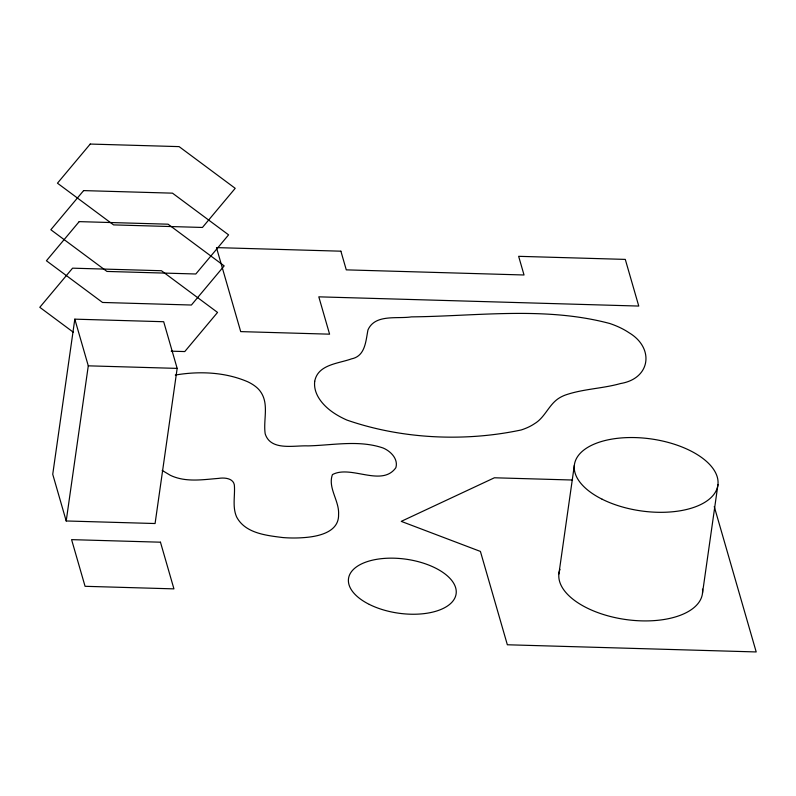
<?xml version="1.0" encoding="UTF-8"?>
<svg xmlns="http://www.w3.org/2000/svg" width="796" height="796" viewBox="0 0 796 796"><rect width="100%" height="100%" fill="white"/><g stroke="black" fill="none" stroke-linecap="round" stroke-linejoin="round"><path stroke-width="1.19" d="M74.814 319.156L52.735 474.297L66.207 520.972L155.081 523.529L177.16 368.389L163.687 321.723L74.814 319.156L88.286 365.832L66.207 520.972M558.892 573.906L574.344 465.312M702.5 593.149L717.952 484.555M175.289 375.045C199.388 370.966 225.159 372.03 247.815 381.811A36.775 18.437 8.1 0 1 260.033 390.985C269.555 403.522 263.058 419.621 265.187 433.81C270.62 451.242 294.202 445.243 307.982 445.889C332.887 445.292 358.946 439.72 383.095 447.999C390.577 451.123 398.458 458.914 395.871 467.7C381.732 487.53 350.907 464.615 332.43 474.605C327.564 487.759 339.444 500.843 338.579 514.425C339.195 532.852 316.937 536.793 302.749 537.688A72.187 36.198 8.1 0 1 282.859 537.559C266.401 535.459 245.168 533.36 236.601 516.912C232.432 507.41 234.88 496.953 234.472 486.993C234.83 478.336 224.96 477.331 218.542 478.396C207.388 479.272 196.164 480.903 184.98 479.481A26.477 13.273 8.1 0 1 170.334 475.302L162.185 470.426M171.2 351.175L184.771 351.563L217.547 312.43L161.449 270.73L72.575 268.172L39.8 307.306L73.262 332.181M88.286 365.832L177.16 368.389M572.543 480.028L494.415 477.779L401.234 521.37L480.416 551.429L507.35 644.77L756.2 651.944L714.251 506.564M702.5 589.12A72.456 36.337 8.1 0 1 626.114 619.577A72.456 36.337 8.1 0 1 559.986 569.379M314.709 381.334C313.276 392.945 321.186 403.234 329.803 410.049A68.436 34.318 8.1 0 0 346.907 420.069C401.741 439.084 464.556 442.019 521.221 429.959A69.043 34.626 8.1 0 0 534.564 423.661C545.16 417.402 548.862 404.338 559.28 397.98A49.342 24.746 8.1 0 1 565.12 395.124C583.02 388.836 602.343 388.687 620.542 383.533C650.839 378.578 654.511 347.892 629.099 332.778A57.979 29.074 8.1 0 0 609.816 323.514C545.2 306.241 477.391 316.181 411.403 316.878C397.214 319.106 375.125 313.773 367.971 329.922C365.752 340.967 365.404 356.13 351.474 358.877C338.36 363.643 317.793 364.409 314.709 381.334M90.237 144.056L57.461 183.189L113.569 224.89L202.443 227.457L235.208 188.324L179.11 146.623L90.237 144.056M83.61 190.602L50.845 229.736L106.943 271.436L195.816 273.993L228.591 234.86L172.483 193.159L83.61 190.602M79.192 221.626L46.427 260.76L102.525 302.46L191.398 305.027L224.174 265.894L168.075 224.193L79.192 221.626M340.887 251.188L216.472 247.606L240.71 331.614L329.584 334.171L318.808 296.838L638.76 306.062L625.288 259.397L518.644 256.322L524.027 274.988L346.28 269.864L340.887 251.188M160.464 542.195L71.59 539.638L85.063 586.304L173.936 588.871L160.464 542.195M369.304 604.413A54.337 27.253 8.1 0 0 455.76 595.567A54.337 27.253 8.1 0 0 381.891 558.623A54.337 27.253 8.1 0 0 369.304 604.413M602.124 499.211A72.456 36.337 8.1 0 0 717.405 487.421A72.456 36.337 8.1 0 0 618.92 438.158A72.456 36.337 8.1 0 0 602.124 499.211"/></g></svg>
